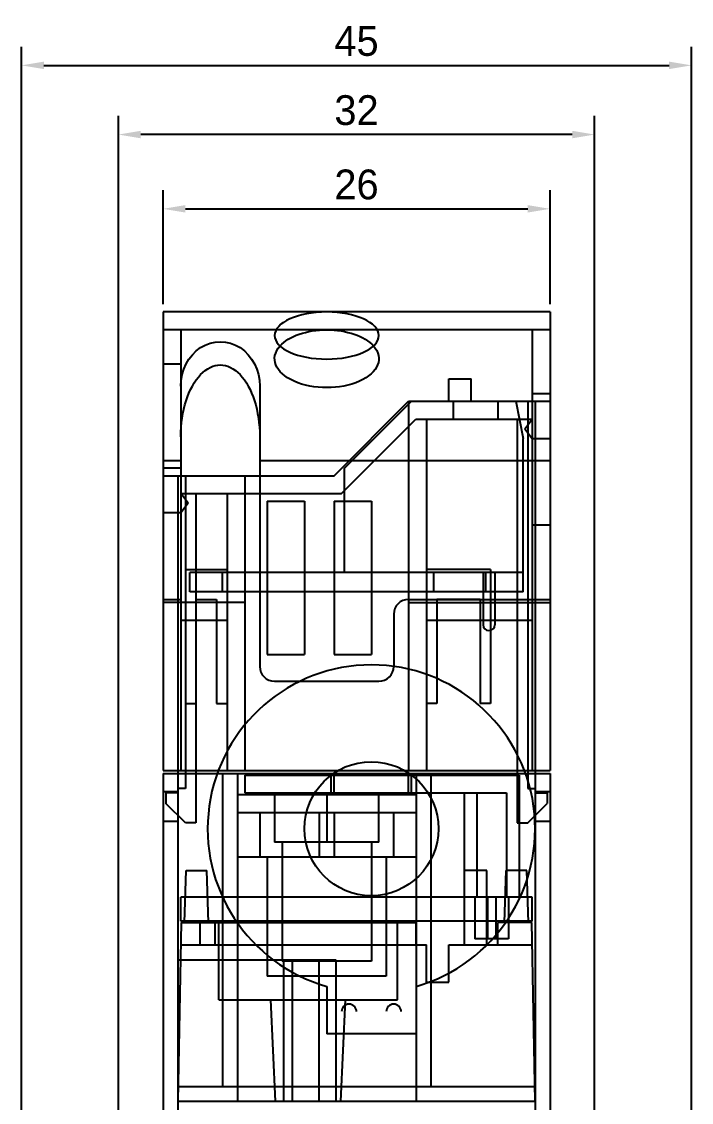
# Model space of a CAD drawing. Header units: millimetres. Extents: x 1406 to 2636, y 2148 to 2456.
# Drawn here: x 2354.4 to 2399.4, y 2245.1 to 2317.6 of the extents above; entities that cross this region are included whole.
import ezdxf

# ---------------------------------------------------------------- set-up
doc = ezdxf.new("R2010")
doc.units = ezdxf.units.MM
for name, color, linetype in [('Bus-Bar', 7, 'Continuous'), ('CASE-COVER', 7, 'Continuous'), ('CASE-상', 7, 'Continuous'), ('CASE-하', 7, 'Continuous'), ('CT', 7, 'Continuous'), ('PCB', 7, 'Continuous'), ('SCR', 7, 'Continuous'), ('단자대', 7, 'Continuous')]:
    doc.layers.add(name, color=color, linetype=linetype)
doc.dimstyles.new('ISO-25', dxfattribs={"dimtxt": 2, "dimasz": 1.5, "dimexe": 1.25, "dimexo": 0.625, "dimtad": 1, "dimtxsty": 'Standard', "dimcen": 2.5, "dimclrd": 6, "dimclre": 6, "dimclrt": 1, "dimazin": 0, "dimtfac": 1, "dimtmove": 0, "dimatfit": 3, "dimfxl": 1, "dimarcsym": 0})

# ---------------------------------------------------------------- blocks, each defined once
blk = doc.blocks.new('*D885')
at = {"color": 6, "lineweight": -2, "transparency": 16777216}
for p, q in [((2363.92, 2298.66), (2363.92, 2306.307)), ((2389.92, 2298.66), (2389.92, 2306.307)), ((2365.42, 2305.057), (2388.42, 2305.057))]:
    blk.add_line(p, q, dxfattribs=at)
at = {"color": 6, "transparency": 16777216}
for points in [[(2365.42, 2305.307), (2365.42, 2304.807), (2363.92, 2305.057)], [(2388.42, 2305.307), (2388.42, 2304.807), (2389.92, 2305.057)]]:
    blk.add_solid(points, dxfattribs=at)
at = {"layer": 'Defpoints', "color": 0, "transparency": 16777216}
for p in [(2389.92, 2305.057), (2363.92, 2298.035), (2389.92, 2298.035)]:
    blk.add_point(p, dxfattribs=at)
at = {"color": 1, "transparency": 16777216, "insert": (2376.92, 2306.682), "char_height": 2, "attachment_point": 5}
blk.add_mtext('26', dxfattribs=at)
blk = doc.blocks.new('*D914')
at = {"color": 6, "lineweight": -2, "transparency": 16777216}
for p, q in [((2354.42, 2242.41), (2354.42, 2315.94)), ((2399.42, 2242.41), (2399.42, 2315.94)), ((2355.92, 2314.69), (2397.92, 2314.69))]:
    blk.add_line(p, q, dxfattribs=at)
at = {"color": 6, "transparency": 16777216}
for points in [[(2355.92, 2314.94), (2355.92, 2314.44), (2354.42, 2314.69)], [(2397.92, 2314.94), (2397.92, 2314.44), (2399.42, 2314.69)]]:
    blk.add_solid(points, dxfattribs=at)
at = {"layer": 'Defpoints', "color": 0, "transparency": 16777216}
for p in [(2399.42, 2314.69), (2354.42, 2241.785), (2399.42, 2241.785)]:
    blk.add_point(p, dxfattribs=at)
at = {"color": 1, "transparency": 16777216, "insert": (2376.92, 2316.315), "char_height": 2, "attachment_point": 5}
blk.add_mtext('45', dxfattribs=at)
blk = doc.blocks.new('*D915')
at = {"color": 6, "lineweight": -2, "transparency": 16777216}
for p, q in [((2360.92, 2236.11), (2360.92, 2311.296)), ((2392.92, 2236.11), (2392.92, 2311.296)), ((2391.42, 2310.046), (2362.42, 2310.046))]:
    blk.add_line(p, q, dxfattribs=at)
at = {"color": 6, "transparency": 16777216}
for points in [[(2362.42, 2310.296), (2362.42, 2309.796), (2360.92, 2310.046)], [(2391.42, 2310.296), (2391.42, 2309.796), (2392.92, 2310.046)]]:
    blk.add_solid(points, dxfattribs=at)
at = {"layer": 'Defpoints', "color": 0, "transparency": 16777216}
for p in [(2360.92, 2310.046), (2360.92, 2235.485), (2392.92, 2235.485)]:
    blk.add_point(p, dxfattribs=at)
at = {"color": 1, "transparency": 16777216, "insert": (2376.92, 2311.671), "char_height": 2, "attachment_point": 5}
blk.add_mtext('32', dxfattribs=at)

msp = doc.modelspace()

# ---------------------------------------------------------------- linework, layer by layer
at = {"layer": 'Bus-Bar', "color": 2, "ltscale": 10}
for p, q in [((2369.42, 2267.035), (2369.42, 2265.835)), ((2369.42, 2267.035), (2387.84, 2267.035)), ((2387.84, 2267.035), (2387.84, 2258.835)), ((2369.42, 2265.835), (2386.991, 2265.835)), ((2384.163, 2265.835), (2384.163, 2258.835)), ((2385.011, 2265.835), (2385.011, 2258.835)), ((2386.991, 2265.835), (2386.991, 2258.835)), ((2384.87, 2258.835), (2384.87, 2256.035)), ((2385.718, 2258.835), (2385.718, 2256.035)), ((2386.284, 2258.835), (2386.284, 2256.035)), ((2387.132, 2258.835), (2387.132, 2256.035))]:
    msp.add_line(p, q, dxfattribs=at)
at = {"layer": 'Bus-Bar', "color": 2}
for p, q in [((2375.42, 2265.835), (2375.42, 2267.035)), ((2380.42, 2265.835), (2380.42, 2267.035)), ((2384.87, 2258.835), (2384.163, 2258.835)), ((2385.718, 2258.835), (2384.87, 2258.835)), ((2387.84, 2258.835), (2386.284, 2258.835)), ((2387.132, 2256.035), (2384.87, 2256.035))]:
    msp.add_line(p, q, dxfattribs=at)
at = {"layer": 'CASE-COVER', "color": 3, "ltscale": 10}
for p, q in [((2389.92, 2298.135), (2363.92, 2298.135)), ((2363.92, 2298.135), (2363.92, 2278.835)), ((2389.92, 2298.135), (2389.92, 2278.835)), ((2389.92, 2296.935), (2363.92, 2296.935)), ((2365.12, 2296.935), (2365.12, 2293.153)), ((2388.72, 2296.935), (2388.72, 2278.835)), ((2365.12, 2294.635), (2363.92, 2294.635)), ((2365.12, 2293.153), (2365.12, 2278.835)), ((2370.42, 2293.153), (2370.42, 2274.335)), ((2389.92, 2292.635), (2388.72, 2292.635)), ((2388.22, 2290.285), (2388.72, 2290.935)), ((2388.22, 2290.285), (2388.72, 2289.635)), ((2388.72, 2289.635), (2389.92, 2289.635)), ((2365.12, 2288.135), (2363.92, 2288.135)), ((2389.92, 2288.135), (2370.42, 2288.135)), ((2365.12, 2287.635), (2363.92, 2287.635)), ((2365.62, 2285.285), (2365.12, 2285.935)), ((2365.62, 2285.285), (2365.12, 2284.635)), ((2365.12, 2284.635), (2363.92, 2284.635)), ((2379.42, 2277.835), (2379.42, 2274.335))]:
    msp.add_line(p, q, dxfattribs=at)
at = {"layer": 'CASE-COVER', "color": 3}
for p, q in [((2388.72, 2283.835), (2389.92, 2283.835)), ((2363.92, 2278.835), (2365.12, 2278.835)), ((2380.42, 2278.835), (2389.92, 2278.835)), ((2371.42, 2273.335), (2378.42, 2273.335))]:
    msp.add_line(p, q, dxfattribs=at)
at = {"layer": 'CASE-COVER', "color": 3, "ltscale": 10}
for centre, start, end in [((2380.42, 2277.835), 90, 180), ((2371.42, 2274.335), 180, 270)]:
    msp.add_arc(centre, 1, start, end, dxfattribs=at)
at = {"layer": 'CASE-COVER', "color": 3}
msp.add_arc((2378.42, 2274.335), 1, 270, 0, dxfattribs=at)
at = {"layer": 'CASE-COVER', "color": 3, "extrusion": (0, 0, -1)}
msp.add_ellipse((2374.92, 2296.55), major_axis=(3.5, 0), ratio=0.451575, dxfattribs=at)
for centre, major_axis, ratio, start_param, end_param in [((2374.92, 2294.99), (3.5, 0), 0.554374, 3.600752, 5.824026), ((2367.77, 2293.153), (0, -2.982), 0.888581, 1.570796, 4.712389), ((2374.92, 2294.99), (3.5, 0), 0.554374, 5.824026, 9.883937), ((2367.77, 2289.753), (0, -4.82), 0.549847, 1.570796, 4.712389)]:
    msp.add_ellipse(centre, major_axis=major_axis, ratio=ratio, start_param=start_param, end_param=end_param, dxfattribs=at)
at = {"layer": 'CASE-상', "color": 2}
for p, q in [((2375.42, 2287.135), (2380.42, 2292.135)), ((2380.42, 2292.135), (2389.92, 2292.135)), ((2375.917, 2285.935), (2380.917, 2290.935)), ((2380.917, 2290.935), (2388.72, 2290.935)), ((2363.921, 2287.135), (2375.42, 2287.135)), ((2365.121, 2285.935), (2375.917, 2285.935)), ((2370.92, 2285.435), (2370.92, 2275.135)), ((2370.92, 2285.435), (2373.42, 2285.435)), ((2373.42, 2285.435), (2373.42, 2275.135)), ((2375.42, 2285.435), (2377.92, 2285.435)), ((2377.92, 2285.435), (2377.92, 2275.135)), ((2365.42, 2280.835), (2368.22, 2280.835)), ((2385.92, 2280.835), (2381.62, 2280.835)), ((2363.92, 2278.636), (2369.42, 2278.636)), ((2366.12, 2278.835), (2367.52, 2278.835)), ((2380.42, 2278.635), (2389.92, 2278.635)), ((2385.22, 2278.835), (2382.32, 2278.835)), ((2365.12, 2277.436), (2368.22, 2277.436)), ((2381.62, 2277.435), (2388.72, 2277.435)), ((2370.92, 2275.135), (2373.42, 2275.135)), ((2375.42, 2275.135), (2377.92, 2275.135)), ((2365.42, 2271.835), (2366.12, 2271.835)), ((2367.52, 2271.835), (2368.22, 2271.835)), ((2382.32, 2271.835), (2381.62, 2271.835)), ((2385.92, 2271.835), (2385.22, 2271.835)), ((2363.92, 2267.335), (2389.92, 2267.335)), ((2364.92, 2265.835), (2364.12, 2265.835)), ((2365.42, 2266.135), (2364.92, 2266.135)), ((2388.42, 2266.135), (2388.92, 2266.135)), ((2388.92, 2265.835), (2389.72, 2265.835)), ((2365.42, 2263.835), (2364.12, 2265.135)), ((2388.42, 2263.835), (2389.72, 2265.135)), ((2366.12, 2263.835), (2365.42, 2263.835)), ((2387.72, 2263.835), (2388.42, 2263.835))]:
    msp.add_line(p, q, dxfattribs=at)
at = {"layer": 'CASE-상', "color": 2, "ltscale": 10}
for p, q in [((2380.42, 2292.135), (2380.42, 2267.335)), ((2383.42, 2292.135), (2383.42, 2290.935)), ((2386.42, 2292.135), (2386.42, 2290.935)), ((2388.42, 2292.135), (2388.42, 2266.135)), ((2388.92, 2292.135), (2388.92, 2267.335)), ((2389.92, 2292.135), (2389.92, 2267.335)), ((2381.62, 2290.935), (2381.62, 2267.335)), ((2387.72, 2290.935), (2387.72, 2267.335)), ((2388.72, 2290.935), (2388.72, 2267.335)), ((2363.921, 2287.135), (2363.92, 2267.335)), ((2364.921, 2287.135), (2364.92, 2267.135)), ((2365.42, 2287.135), (2365.42, 2266.135)), ((2369.42, 2287.135), (2369.42, 2267.335)), ((2365.121, 2285.935), (2365.12, 2267.335)), ((2366.12, 2285.935), (2366.12, 2267.335)), ((2368.22, 2285.935), (2368.22, 2267.335)), ((2375.42, 2285.435), (2375.42, 2275.135)), ((2385.92, 2280.835), (2385.92, 2271.835)), ((2367.52, 2278.835), (2367.52, 2271.835)), ((2382.32, 2278.835), (2382.32, 2271.835)), ((2385.22, 2278.835), (2385.22, 2271.835)), ((2364.92, 2267.335), (2364.92, 2265.835)), ((2366.12, 2267.335), (2366.12, 2263.835)), ((2387.72, 2267.335), (2387.72, 2263.835)), ((2388.92, 2267.335), (2388.92, 2265.835)), ((2364.12, 2265.835), (2364.12, 2265.132)), ((2389.72, 2265.835), (2389.72, 2265.132))]:
    msp.add_line(p, q, dxfattribs=at)
at = {"layer": 'CASE-하', "color": 5, "ltscale": 10}
for p, q in [((2363.92, 2267.135), (2363.92, 2242.435)), ((2364.92, 2267.135), (2364.92, 2245.135)), ((2388.92, 2267.135), (2388.92, 2245.135)), ((2389.92, 2267.135), (2389.92, 2242.435)), ((2364.92, 2245.135), (2364.92, 2242.435)), ((2388.92, 2245.135), (2388.92, 2242.435))]:
    msp.add_line(p, q, dxfattribs=at)
at = {"layer": 'CASE-하', "color": 5}
for p, q in [((2363.92, 2267.135), (2389.92, 2267.135)), ((2367.92, 2267.135), (2367.92, 2246.135)), ((2368.92, 2267.135), (2368.92, 2245.135)), ((2375.22, 2265.735), (2375.22, 2267.135)), ((2380.62, 2265.735), (2380.62, 2267.135)), ((2380.92, 2267.135), (2380.92, 2245.135)), ((2381.92, 2267.135), (2381.92, 2246.135)), ((2363.92, 2265.935), (2364.92, 2265.935)), ((2368.92, 2265.735), (2380.92, 2265.735)), ((2371.42, 2265.735), (2371.42, 2262.535)), ((2374.92, 2265.735), (2374.92, 2262.535)), ((2378.419, 2262.535), (2378.419, 2265.735)), ((2388.92, 2265.935), (2389.92, 2265.935)), ((2368.92, 2264.535), (2380.92, 2264.535)), ((2370.42, 2264.535), (2370.42, 2261.535)), ((2374.42, 2264.535), (2374.42, 2261.535)), ((2375.42, 2264.535), (2375.42, 2261.535)), ((2379.419, 2261.535), (2379.419, 2264.535)), ((2363.92, 2263.935), (2364.92, 2263.935)), ((2388.92, 2263.935), (2389.92, 2263.935)), ((2378.419, 2262.535), (2371.42, 2262.535)), ((2371.92, 2262.535), (2371.92, 2254.535)), ((2377.92, 2262.535), (2377.92, 2254.535)), ((2370.42, 2261.535), (2368.92, 2261.535)), ((2379.419, 2261.535), (2370.42, 2261.535)), ((2370.92, 2261.535), (2370.92, 2253.535)), ((2378.92, 2261.535), (2378.92, 2253.535)), ((2380.92, 2261.535), (2379.419, 2261.535)), ((2364.92, 2254.635), (2375.541, 2254.635)), ((2377.92, 2254.535), (2371.92, 2254.535)), ((2372.02, 2254.635), (2372.02, 2245.135)), ((2372.597, 2254.635), (2372.597, 2245.135)), ((2374.386, 2254.635), (2374.386, 2245.135)), ((2375.541, 2254.635), (2375.541, 2245.135)), ((2378.92, 2253.535), (2370.92, 2253.535)), ((2364.92, 2246.135), (2367.92, 2246.135)), ((2367.92, 2246.135), (2381.92, 2246.135)), ((2381.92, 2246.135), (2388.92, 2246.135)), ((2364.92, 2245.135), (2388.92, 2245.135))]:
    msp.add_line(p, q, dxfattribs=at)
at = {"layer": 'CT', "color": 1}
for p, q in [((2374.92, 2252.852), (2374.92, 2249.654)), ((2380.92, 2252.852), (2380.92, 2249.654)), ((2380.92, 2249.654), (2374.92, 2249.654))]:
    msp.add_line(p, q, dxfattribs=at)
msp.add_circle((2377.92, 2263.435), 4.5, dxfattribs=at)
for centre, radius, start, end in [((2377.92, 2263.435), 11, 285.82662, 254.17338), ((2376.42, 2251.156), 0.5, 0, 180), ((2379.42, 2251.156), 0.5, 0, 180)]:
    msp.add_arc(centre, radius, start, end, dxfattribs=at)
at = {"layer": 'PCB', "color": 1}
for p, q in [((2388.12, 2280.635), (2365.72, 2280.635)), ((2365.72, 2279.335), (2365.72, 2280.635)), ((2367.92, 2279.335), (2367.92, 2280.635)), ((2382.12, 2279.335), (2382.12, 2280.635)), ((2385.62, 2279.335), (2385.62, 2280.635)), ((2388.12, 2279.335), (2388.12, 2280.635)), ((2388.12, 2279.335), (2365.72, 2279.335)), ((2365.12, 2257.235), (2365.12, 2258.835)), ((2388.72, 2258.835), (2365.12, 2258.835)), ((2388.72, 2257.235), (2388.72, 2258.835)), ((2388.72, 2257.235), (2365.12, 2257.235))]:
    msp.add_line(p, q, dxfattribs=at)
at = {"layer": 'SCR', "color": 3, "ltscale": 10}
for p, q in [((2365.37, 2257.135), (2365.47, 2260.635)), ((2365.47, 2260.635), (2366.87, 2260.635)), ((2366.97, 2257.135), (2366.87, 2260.635)), ((2385.67, 2260.635), (2384.17, 2260.635)), ((2384.17, 2255.635), (2384.17, 2260.635)), ((2385.67, 2255.635), (2385.67, 2260.635)), ((2386.87, 2257.135), (2386.97, 2260.635)), ((2388.37, 2260.635), (2386.97, 2260.635)), ((2388.47, 2257.135), (2388.37, 2260.635)), ((2365.148, 2257.135), (2364.92, 2245.135)), ((2365.148, 2257.135), (2367.42, 2257.135)), ((2366.42, 2257.135), (2380.92, 2257.135)), ((2366.42, 2255.635), (2366.42, 2257.135)), ((2367.42, 2255.635), (2367.42, 2257.135)), ((2367.67, 2251.935), (2367.67, 2257.135)), ((2379.67, 2251.935), (2379.67, 2257.135)), ((2380.92, 2255.635), (2380.92, 2257.135)), ((2388.691, 2257.135), (2386.42, 2257.135)), ((2386.42, 2255.635), (2386.42, 2257.135)), ((2388.92, 2245.135), (2388.691, 2257.135)), ((2365.12, 2255.635), (2381.62, 2255.635)), ((2365.12, 2255.635), (2381.62, 2255.635)), ((2381.62, 2253.135), (2381.62, 2255.635)), ((2383.12, 2255.635), (2388.72, 2255.635)), ((2383.12, 2255.635), (2388.72, 2255.635)), ((2383.12, 2253.135), (2383.12, 2255.635)), ((2381.62, 2253.135), (2383.12, 2253.135)), ((2367.67, 2251.935), (2379.67, 2251.935)), ((2371.47, 2245.135), (2371.17, 2251.935)), ((2375.87, 2245.135), (2376.17, 2251.935)), ((2364.92, 2245.135), (2388.92, 2245.135))]:
    msp.add_line(p, q, dxfattribs=at)
at = {"layer": '단자대', "color": 5}
for p, q in [((2383.12, 2293.635), (2384.62, 2293.635)), ((2383.12, 2292.135), (2383.12, 2293.635)), ((2384.62, 2292.135), (2384.62, 2293.635)), ((2376.12, 2287.635), (2380.62, 2292.135)), ((2380.62, 2292.135), (2387.62, 2292.135)), ((2387.62, 2292.135), (2388.12, 2289.635)), ((2388.12, 2280.635), (2388.12, 2289.635)), ((2376.12, 2280.635), (2376.12, 2287.635)), ((2388.12, 2280.635), (2376.12, 2280.635)), ((2385.42, 2280.635), (2385.42, 2277.135)), ((2386.22, 2280.635), (2386.22, 2277.135))]:
    msp.add_line(p, q, dxfattribs=at)
msp.add_arc((2385.82, 2277.135), 0.4, 180, 0, dxfattribs=at)

# ---------------------------------------------------------------- dimensions: what is measured, and where the dimension line sits
for base, p1, p2, picture, middle in [((2399.42, 2314.69), (2354.42, 2241.785), (2399.42, 2241.785), '*D914', (2376.92, 2316.315)), ((2360.92, 2310.046), (2392.92, 2235.485), (2360.92, 2235.485), '*D915', (2376.92, 2311.671))]:
    dim = msp.add_linear_dim(base=base, p1=p1, p2=p2, dimstyle='ISO-25')
    dim.commit()
    dim.dimension.update_dxf_attribs({"geometry": picture, "text_midpoint": middle})
dim = msp.add_linear_dim(base=(2389.92, 2305.057), p1=(2363.92, 2298.035), p2=(2389.92, 2298.035), angle=0, dimstyle='ISO-25')
dim.commit()
dim.dimension.update_dxf_attribs({"geometry": '*D885', "text_midpoint": (2376.92, 2306.682)})

doc.saveas('drawing.dxf')
